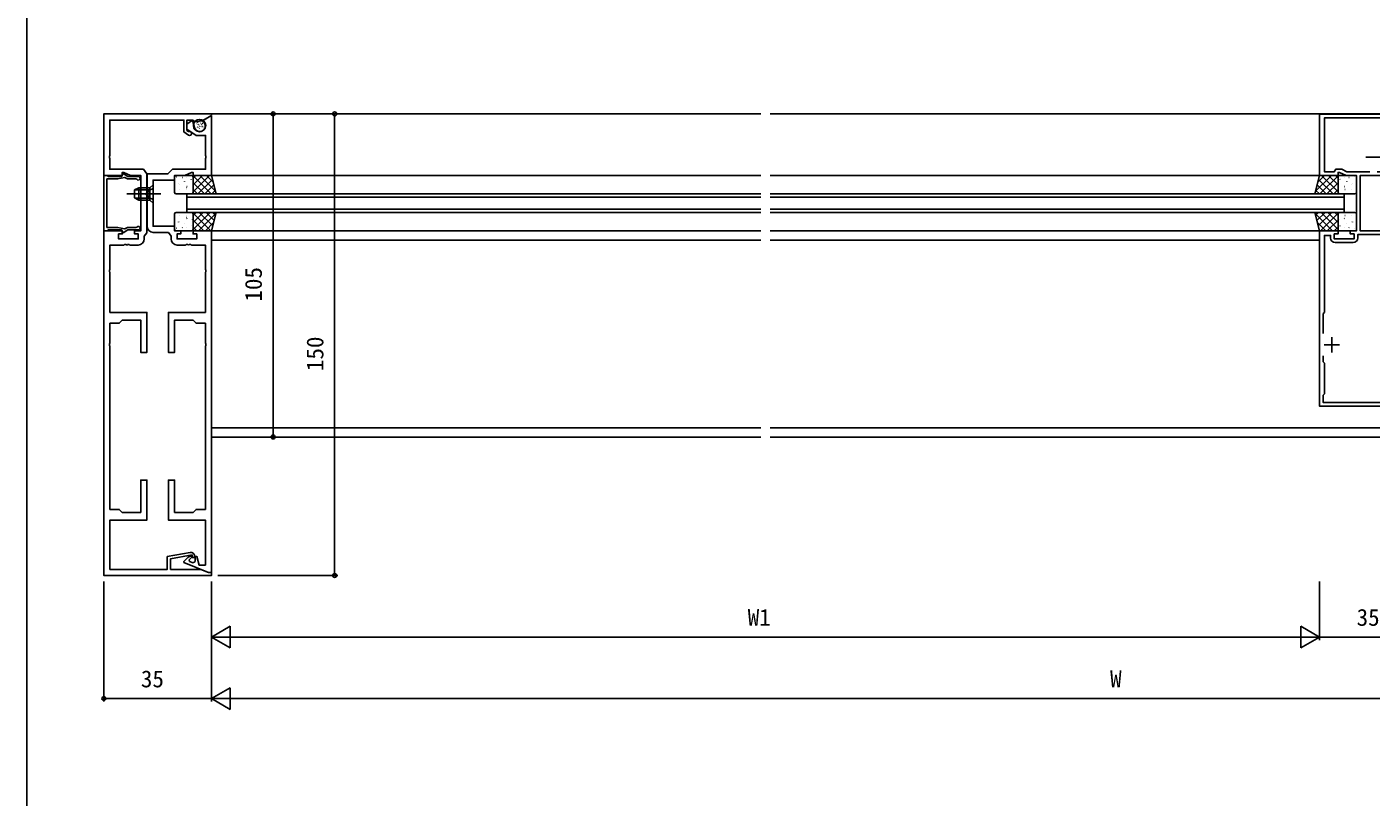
# Model space of a CAD drawing. Units: millimetres, scale not verified. Extents: x -437 to 438, y -681 to 679.
# Drawn here: x -436.7 to 0.1, y -399.4 to -149.1 of the extents above; entities that cross this region are included whole.
import ezdxf
from ezdxf.enums import TextEntityAlignment as Align

# ---------------------------------------------------------------- set-up
doc = ezdxf.new("R2010")
doc.units = ezdxf.units.MM
doc.header["$LTSCALE"] = 4
for name, color, linetype in [('0-2_YKK_11', 7, 'Continuous'), ('0-3_YKK_12', 2, 'Continuous'), ('0-4_YKK_13', 4, 'Continuous'), ('0-6_YKK_D', 6, 'Continuous'), ('0-7_YKK_ZWAK', 7, 'Continuous')]:
    doc.layers.add(name, color=color, linetype=linetype)
doc.styles.add('ＭＳ ゴシック', font='')
doc.styles.get('ＭＳ ゴシック').set_extended_font_data('MS Gothic')

msp = doc.modelspace()

# ---------------------------------------------------------------- linework, layer by layer
at = {"layer": '0-2_YKK_11'}
for p, q in [((3.3, -191.4), (-1.7, -191.4)), ((-5.8, -219.2), (-11.6, -219.2)), ((-10.2, -252.4), (-15.2, -252.4)), ((-12.7, -254.9), (-12.7, -249.9))]:
    msp.add_line(p, q, dxfattribs=at)
for points in [[(-383.983, -183.114), (-384.217, -183.066), (-384.7, -182.728), (-384.7, -179.4), (-382.69, -179.4), (-382.2, -179.984), (-379.8, -179.69), (-376.7, -177.9), (-376.7, -177.4), (-411.7, -177.4), (-411.7, -197.4), (-405.7, -197.4), (-405.7, -196.4), (-405.2, -196.4), (-403.055, -197.4), (-399.7, -197.4), (-399.7, -215.4), (-401.7, -215.4), (-401.7, -216.4), (-400.5, -216.4), (-400.5, -218), (-406.9, -218), (-406.9, -216.4), (-405.7, -216.4), (-405.7, -215.4), (-411.7, -215.4)], [(-376.7, -326.4), (-376.7, -215.4), (-382.7, -215.4), (-382.7, -216.4), (-381.5, -216.4), (-381.5, -218), (-387.9, -218), (-387.9, -216.4), (-386.7, -216.4), (-386.7, -215.4), (-388.7, -215.4), (-388.7, -213.9), (-395.7, -213.9), (-395.7, -198.9), (-388.7, -198.9), (-388.7, -197.4), (-385.345, -197.4), (-383.2, -196.4), (-382.7, -196.4), (-382.7, -197.4), (-376.7, -197.4), (-376.7, -178.131), (-376.9, -178.015), (-379.649, -179.603), (-379.649, -179.834), (-379.009, -180.204), (-378.81, -180.947)], [(18.3, -272.4), (-16.7, -272.4), (-16.7, -215.4), (-10.7, -215.4), (-10.7, -216.4), (-11.9, -216.4), (-11.9, -218), (-5.5, -218), (-5.5, -216.4), (-6.7, -216.4), (-6.7, -215.4), (-4.7, -215.4), (-4.7, -197.4), (-8.055, -197.4), (-10.2, -196.4), (-10.7, -196.4), (-10.7, -197.4), (-16.7, -197.4), (-16.7, -177.5), (18.3, -177.5)], [(2, -196.2), (9.389, -196.2), (11.105, -195.4), (13.038, -195.4), (13.5, -196.2), (16.7, -196.2), (16.7, -178.7), (-15.1, -178.7), (-15.1, -196.2), (-11.9, -196.2), (-11.438, -195.4), (-9.505, -195.4), (-7.789, -196.2), (-0.4, -196.2)], [(-398.57, -218), (-398.57, -217.143), (-397.77, -216), (-397.77, -203.858), (-397.89, -203.675), (-397.89, -203.125), (-397.77, -202.942), (-397.77, -196.9), (-398.82, -195.4), (-409.77, -195.4), (-409.77, -191.858), (-409.89, -191.675), (-409.89, -191.125), (-409.77, -190.942), (-409.77, -179.4), (-385.7, -179.4), (-385.7, -183.248), (-384.223, -184.282)], [(-382.19, -181.853), (-382.847, -179.402), (-384.7, -180.7), (-384.7, -182.299), (-381.7, -184.4), (-378.63, -184.4), (-378.63, -190.942), (-378.51, -191.125), (-378.51, -191.675), (-378.63, -191.858), (-378.63, -195.4), (-389.4, -195.4), (-390.9, -196.9), (-397.63, -196.9), (-397.63, -202.942), (-397.51, -203.125), (-397.51, -203.675), (-397.63, -203.858), (-397.63, -213.9)], [(-411.7, -215.35), (-411.7, -197.45), (-410.7, -197.45), (-410.527, -197.55), (-410.267, -197.7), (-405.95, -197.7), (-405.425, -196.79), (-403.849, -197.7), (-400.5, -197.7)], [(-400.999, -198.633), (-401.248, -198.5), (-404.063, -198.5), (-404.881, -198.028), (-407.232, -198.5), (-410.7, -198.5), (-410.7, -214.3), (-407.232, -214.3), (-404.881, -214.772), (-404.063, -214.3), (-401.248, -214.3), (-400.999, -214.167)], [(5.5, -197.4), (-3.5, -197.4), (-3.5, -215.4), (5.5, -215.4)], [(-400.5, -215.1), (-403.849, -215.1), (-405.425, -216.01), (-405.95, -215.1), (-410.267, -215.1), (-410.527, -215.25), (-410.7, -215.35), (-411.7, -215.35)], [(-411.7, -215.4), (-411.7, -327.4), (-376.7, -327.4), (-376.7, -326.4), (-377.7, -326.4), (-380.175, -325.4), (-390, -325.4), (-390, -321.959), (-383, -320.725), (-383, -321.5), (-382.2, -321.5), (-382.2, -321.1)], [(-395.63, -215.9), (-390.7, -215.9), (-389.83, -217.142), (-389.83, -218)], [(-13.1, -217.7), (-13.1, -216.9), (-15.1, -216.9), (-15.1, -241.9), (-15.5, -242.3), (-15.5, -248.767)], [(5.9, -217.7), (5.9, -216.6), (-4.3, -216.6), (-4.3, -217.7)], [(-383.608, -319.918), (-391.1, -321.239), (-391.1, -325.4), (-409.7, -325.4), (-409.7, -309.4), (-397.7, -309.4), (-397.7, -296.4), (-399.7, -296.4), (-399.7, -306.9), (-405.7, -306.9), (-406.7, -305.9), (-409.7, -305.9), (-409.7, -252.858), (-409.82, -252.675), (-409.82, -252.125), (-409.7, -251.942), (-409.7, -245.4), (-406.7, -245.4), (-405.7, -244.4), (-399.7, -244.4), (-399.7, -254.9), (-397.7, -254.9), (-397.7, -241.9), (-409.7, -241.9), (-409.7, -228.858), (-409.82, -228.675), (-409.82, -228.125), (-409.7, -227.942), (-409.7, -220), (-405.158, -220), (-404.975, -219.88), (-404.425, -219.88), (-404.242, -220), (-404.158, -220), (-403.975, -219.88), (-403.425, -219.88), (-403.242, -220), (-400.57, -220)], [(-387.83, -220), (-385.158, -220), (-384.975, -219.88), (-384.425, -219.88), (-384.242, -220), (-384.158, -220), (-383.975, -219.88), (-383.425, -219.88), (-383.242, -220), (-378.7, -220), (-378.7, -227.942), (-378.58, -228.125), (-378.58, -228.675), (-378.7, -228.858), (-378.7, -241.9), (-390.7, -241.9), (-390.7, -254.9), (-388.7, -254.9), (-388.7, -244.4), (-382.7, -244.4), (-381.7, -245.4), (-378.7, -245.4), (-378.7, -251.942), (-378.58, -252.125), (-378.58, -252.675), (-378.7, -252.858), (-378.7, -305.9), (-381.7, -305.9), (-382.7, -306.9), (-388.7, -306.9), (-388.7, -296.4), (-390.7, -296.4), (-390.7, -309.4), (-378.7, -309.4), (-378.7, -324), (-380.75, -324), (-381.5, -321.2), (-382, -321.2), (-382, -322.823), (-382.705, -323.299)], [(-15.5, -256.033), (-15.5, -258), (-15.1, -258.4), (-15.1, -268.4), (-15.5, -268.8), (-15.5, -271.2), (17.1, -271.2), (17.1, -268.8), (16.7, -268.4), (16.7, -258.4), (17.1, -258), (17.1, -248.767), (17.1, -256.033)], [(-384.628, -321.728), (-385.7, -322.8), (-385.7, -323.168), (-377.7, -326.4), (-376.7, -326.4)], [(-382.705, -323.299), (-383.836, -322.842), (-383.943, -322.316), (-383.124, -321.497), (-383.355, -321.001), (-384.059, -321.33)]]:
    msp.add_lwpolyline(points, dxfattribs=at)
for centre, radius, start, end in [((-383.85, -183.75), 0.65, 234.99999, 101.82642), ((-380.5, -181.4), 1.75, 194.99998, 15), ((-400.5, -198.3), 0.6, 213.74896, 89.99997), ((-400.5, -214.5), 0.6, 270.00003, 146.25104), ((-395.63, -213.9), 2, 180.00001, 269.99999), ((-400.57, -218), 2, 270.00001, 359.99999), ((-387.83, -218), 2, 180.00001, 269.99999), ((-11.6, -217.7), 1.5, 180.00001, 269.99999), ((-5.8, -217.7), 1.5, 270.00001, 359.99999), ((-383.214, -323.142), 2, 115, 135.00001), ((-383.4, -321.1), 1.2, 0.00002, 100)]:
    msp.add_arc(centre, radius, start, end, dxfattribs=at)
at = {"layer": '0-3_YKK_12'}
for p, q in [((-377, -177.4), (-198.2, -177.4)), ((198.3, -177.4), (-195.2, -177.4)), ((-376.7, -197.4), (-198.2, -197.4)), ((-16.7, -197.4), (-195.2, -197.4)), ((-384.7, -209.4), (-384.7, -203.4)), ((-384.7, -203.4), (-198.2, -203.4)), ((-384.7, -204.4), (-198.2, -204.4)), ((-8.7, -203.4), (-195.2, -203.4)), ((-8.7, -204.4), (-195.2, -204.4)), ((-8.7, -209.4), (-8.7, -203.4)), ((-384.7, -208.4), (-198.2, -208.4)), ((-384.7, -209.4), (-198.2, -209.4)), ((-8.7, -208.4), (-195.2, -208.4)), ((-8.7, -209.4), (-195.2, -209.4)), ((-376.7, -215.4), (-198.2, -215.4)), ((-16.7, -215.4), (-195.2, -215.4)), ((-376.7, -218.4), (-198.2, -218.4)), ((-16.7, -218.4), (-195.2, -218.4)), ((-376.7, -279.4), (-198.2, -279.4)), ((198.3, -279.4), (-195.2, -279.4)), ((-376.7, -282.4), (-198.2, -282.4)), ((198.3, -282.4), (-195.2, -282.4))]:
    msp.add_line(p, q, dxfattribs=at)
at = {"layer": '0-4_YKK_13'}
for p, q in [((-381.485, -180.747), (-381.407, -180.563)), ((-381.288, -181.755), (-381.21, -181.571)), ((-381.227, -180.257), (-381.149, -180.073)), ((-380.889, -181.05), (-380.811, -180.866)), ((-380.685, -181.511), (-380.606, -181.327)), ((-380.685, -182.161), (-380.607, -181.977)), ((-380.402, -180.432), (-380.323, -180.248)), ((-380.153, -181.612), (-380.075, -181.428)), ((-379.961, -181.044), (-379.883, -180.86)), ((-379.679, -180.614), (-379.601, -180.43)), ((-379.612, -181.692), (-379.534, -181.508)), ((-388.7, -202.9), (-388.7, -197.9)), ((-388.2, -197.4), (-383.2, -197.4)), ((-388.136, -197.844), (-388.16, -197.888)), ((-387.402, -199.869), (-387.426, -199.913)), ((-386.982, -200.183), (-386.99, -200.189)), ((-386.192, -198.036), (-386.28, -198.083)), ((-385.512, -199.278), (-385.536, -199.322)), ((-384.777, -198.208), (-384.785, -198.215)), ((-383.321, -198.635), (-383.345, -198.678)), ((-382.888, -200.711), (-382.912, -200.755)), ((-382.795, -200.027), (-382.802, -200.034)), ((-377.366, -197.4), (-382.7, -202.734)), ((-379.611, -197.4), (-382.7, -200.489)), ((-381.856, -197.4), (-382.7, -198.244)), ((-376.798, -203.4), (-382.7, -197.498)), ((-382.7, -197.9), (-382.7, -202.9)), ((-379.043, -203.4), (-382.7, -199.743)), ((-376.384, -198.664), (-381.121, -203.4)), ((-375.416, -202.537), (-380.553, -197.4)), ((-375.935, -200.46), (-378.876, -203.4)), ((-376.164, -199.544), (-378.308, -197.4)), ((-17.984, -202.537), (-12.847, -197.4)), ((-17.465, -200.46), (-14.524, -203.4)), ((-17.236, -199.544), (-15.092, -197.4)), ((-17.016, -198.664), (-12.279, -203.4)), ((-16.602, -203.4), (-10.7, -197.498)), ((-16.034, -197.4), (-10.7, -202.734)), ((-14.357, -203.4), (-10.7, -199.743)), ((-13.789, -197.4), (-10.7, -200.489)), ((-11.544, -197.4), (-10.7, -198.244)), ((-10.7, -197.9), (-10.7, -202.9)), ((-10.605, -200.027), (-10.598, -200.034)), ((-10.512, -200.711), (-10.488, -200.755)), ((-5.2, -197.4), (-10.2, -197.4)), ((-10.079, -198.635), (-10.055, -198.678)), ((-8.623, -198.208), (-8.615, -198.215)), ((-7.888, -199.278), (-7.864, -199.322)), ((-7.208, -198.036), (-7.12, -198.083)), ((-6.418, -200.183), (-6.41, -200.189)), ((-5.998, -199.869), (-5.974, -199.913)), ((-5.264, -197.844), (-5.24, -197.888)), ((-4.7, -202.9), (-4.7, -197.9)), ((-393.2, -203.4), (-404.2, -203.4)), ((-401.7, -202.1), (-400.3, -201.4)), ((-401.7, -204.7), (-401.7, -202.1)), ((-401.7, -204.7), (-400.3, -205.4)), ((-396.7, -202.054), (-401.609, -202.054)), ((-396.7, -204.746), (-401.609, -204.746)), ((-396.7, -201.4), (-400.3, -201.4)), ((-383.2, -203.4), (-388.2, -203.4)), ((-386.97, -201.945), (-386.994, -201.989)), ((-384.962, -201.969), (-384.97, -201.975)), ((-384.778, -201.302), (-384.802, -201.346)), ((-384.667, -200.926), (-384.755, -200.972)), ((-384.346, -203.379), (-384.357, -203.4)), ((-381.288, -203.4), (-382.7, -201.988)), ((-375.486, -202.256), (-376.63, -203.4)), ((-17.914, -202.256), (-16.77, -203.4)), ((-12.112, -203.4), (-10.7, -201.988)), ((-10.2, -203.4), (-5.2, -203.4)), ((-9.054, -203.379), (-9.043, -203.4)), ((-8.733, -200.926), (-8.645, -200.972)), ((-8.622, -201.302), (-8.598, -201.346)), ((-8.438, -201.969), (-8.43, -201.975)), ((-6.43, -201.945), (-6.406, -201.989)), ((-395.7, -206.4), (-396.7, -205.4)), ((-383.2, -209.4), (-388.2, -209.4)), ((-377.198, -209.4), (-382.7, -214.902)), ((-379.443, -209.4), (-382.7, -212.657)), ((-381.688, -209.4), (-382.7, -210.412)), ((-376.304, -213.816), (-380.721, -209.4)), ((-375.855, -212.02), (-378.476, -209.4)), ((-375.406, -210.224), (-376.23, -209.4)), ((-17.994, -210.224), (-17.17, -209.4)), ((-17.545, -212.02), (-14.924, -209.4)), ((-17.096, -213.816), (-12.679, -209.4)), ((-16.202, -209.4), (-10.7, -214.902)), ((-13.957, -209.4), (-10.7, -212.657)), ((-11.712, -209.4), (-10.7, -210.412)), ((-10.2, -209.4), (-5.2, -209.4)), ((-388.7, -209.9), (-388.7, -214.9)), ((-387.402, -212.531), (-387.426, -212.487)), ((-386.97, -210.455), (-386.994, -210.411)), ((-386.982, -212.217), (-386.99, -212.211)), ((-385.512, -213.122), (-385.536, -213.078)), ((-384.962, -210.431), (-384.97, -210.425)), ((-384.778, -211.098), (-384.802, -211.054)), ((-384.667, -211.474), (-384.755, -211.428)), ((-383.321, -213.765), (-383.345, -213.722)), ((-382.888, -211.689), (-382.912, -211.645)), ((-382.795, -212.373), (-382.802, -212.366)), ((-376.966, -215.4), (-382.7, -209.666)), ((-382.7, -214.9), (-382.7, -209.9)), ((-379.211, -215.4), (-382.7, -211.911)), ((-375.282, -209.729), (-380.953, -215.4)), ((-376.031, -212.723), (-378.708, -215.4)), ((-18.118, -209.729), (-12.447, -215.4)), ((-17.369, -212.723), (-14.692, -215.4)), ((-16.434, -215.4), (-10.7, -209.666)), ((-14.189, -215.4), (-10.7, -211.911)), ((-10.7, -214.9), (-10.7, -209.9)), ((-10.605, -212.373), (-10.598, -212.366)), ((-10.512, -211.689), (-10.488, -211.645)), ((-10.079, -213.765), (-10.055, -213.722)), ((-8.733, -211.474), (-8.645, -211.428)), ((-8.622, -211.098), (-8.598, -211.054)), ((-8.438, -210.431), (-8.43, -210.425)), ((-7.888, -213.122), (-7.864, -213.078)), ((-6.43, -210.455), (-6.406, -210.411)), ((-6.418, -212.217), (-6.41, -212.211)), ((-5.998, -212.531), (-5.974, -212.487)), ((-4.7, -209.9), (-4.7, -214.9)), ((-388.2, -215.4), (-383.2, -215.4)), ((-388.136, -214.556), (-388.16, -214.512)), ((-386.192, -214.364), (-386.28, -214.317)), ((-385.945, -215.199), (-385.969, -215.155)), ((-384.777, -214.192), (-384.785, -214.185)), ((-381.456, -215.4), (-382.7, -214.156)), ((-11.944, -215.4), (-10.7, -214.156)), ((-5.2, -215.4), (-10.2, -215.4)), ((-8.623, -214.192), (-8.615, -214.185)), ((-7.455, -215.199), (-7.431, -215.155)), ((-7.208, -214.364), (-7.12, -214.317)), ((-5.264, -214.556), (-5.24, -214.512))]:
    msp.add_line(p, q, dxfattribs=at)
for points in [[(-395.7, -206.4), (-395.7, -200.4), (-396.7, -201.4), (-396.7, -205.4)], [(-396.7, -205.4), (-400.3, -205.4), (-400.3, -201.4)], [(-395.7, -201.6), (-397.043, -202.255), (-397.652, -203.4)], [(-395.7, -205.2), (-397.043, -204.545), (-397.652, -203.4)]]:
    msp.add_lwpolyline(points, dxfattribs=at)
for points in [[(-375.2, -203.4), (-376.7, -197.4), (-382.7, -197.4), (-382.7, -203.4)], [(-18.2, -203.4), (-16.7, -197.4), (-10.7, -197.4), (-10.7, -203.4)], [(-375.2, -209.4), (-376.7, -215.4), (-382.7, -215.4), (-382.7, -209.4)], [(-18.2, -209.4), (-16.7, -215.4), (-10.7, -215.4), (-10.7, -209.4)]]:
    msp.add_lwpolyline(points, close=True, dxfattribs=at)
msp.add_circle((-380.601, -181.2), 2, dxfattribs=at)
for centre, start, end in [((-388.2, -197.9), 90, 180), ((-383.2, -197.9), 0, 90), ((-10.2, -197.9), 90, 180), ((-5.2, -197.9), 0, 90), ((-388.2, -202.9), 180, 270), ((-383.2, -202.9), 270, 0), ((-10.2, -202.9), 180, 270), ((-5.2, -202.9), 270, 0), ((-388.2, -209.9), 90, 180), ((-383.2, -209.9), 0, 90), ((-10.2, -209.9), 90, 180), ((-5.2, -209.9), 0, 90), ((-388.2, -214.9), 180, 270), ((-383.2, -214.9), 270, 0), ((-10.2, -214.9), 180, 270), ((-5.2, -214.9), 270, 0)]:
    msp.add_arc(centre, 0.5, start, end, dxfattribs=at)
at = {"layer": '0-6_YKK_D'}
for p, q in [((-374.7, -177.4), (-335.7, -177.4)), ((-356.7, -177.4), (-356.7, -282.4)), ((-336.7, -177.4), (-336.7, -327.4)), ((-374.7, -327.4), (-335.7, -327.4)), ((-411.7, -329.4), (-411.7, -368.4)), ((-376.7, -329.4), (-376.7, -368.4)), ((-376.7, -329.4), (-376.7, -348.4)), ((-376.7, -329.4), (-376.7, -368.4)), ((-16.7, -329.4), (-16.7, -348.4)), ((-16.7, -329.4), (-16.7, -348.4)), ((-376.7, -347.4), (-370.638, -343.9)), ((-370.638, -350.9), (-370.638, -343.9)), ((-16.7, -347.4), (-22.762, -343.9)), ((-22.762, -343.9), (-22.762, -350.9)), ((-376.7, -347.4), (-370.638, -350.9)), ((-376.7, -347.4), (-364.576, -347.4)), ((-23.7, -347.4), (-369.7, -347.4)), ((-16.7, -347.4), (-28.824, -347.4)), ((-16.7, -347.4), (-22.762, -350.9)), ((18.3, -347.4), (-16.7, -347.4)), ((-376.7, -367.4), (-370.638, -363.9)), ((-370.638, -370.9), (-370.638, -363.9)), ((-376.7, -367.4), (-411.7, -367.4)), ((-376.7, -367.4), (-370.638, -370.9)), ((-376.7, -367.4), (-364.576, -367.4)), ((-369.7, -367.4), (371.3, -367.4))]:
    msp.add_line(p, q, dxfattribs=at)
for centre in [(-356.7, -177.4), (-336.7, -177.4), (-356.7, -282.4), (-336.7, -327.4), (-411.7, -367.4)]:
    msp.add_circle(centre, 0.637, dxfattribs=at)
at = {"layer": '0-7_YKK_ZWAK'}
msp.add_line((-436.7, 643.6), (-436.7, -681.4), dxfattribs=at)

# ---------------------------------------------------------------- texts
at = {"layer": '0-6_YKK_D', "style": 'ＭＳ ゴシック'}
for s, p in [('105', (-358.7, -238.38)), ('150', (-338.7, -260.965))]:
    msp.add_text(s, height=5.499, rotation=90, dxfattribs=at).set_placement(p, align=Align.BOTTOM_LEFT)
for s, p in [('W1', (-202.495, -345.4)), ('35', (-4.655, -345.4)), ('35', (-399.655, -365.4)), ('W', (-84.748, -365.4))]:
    msp.add_text(s, height=5.499, dxfattribs=at).set_placement(p, align=Align.BOTTOM_LEFT)

doc.saveas('drawing.dxf')
